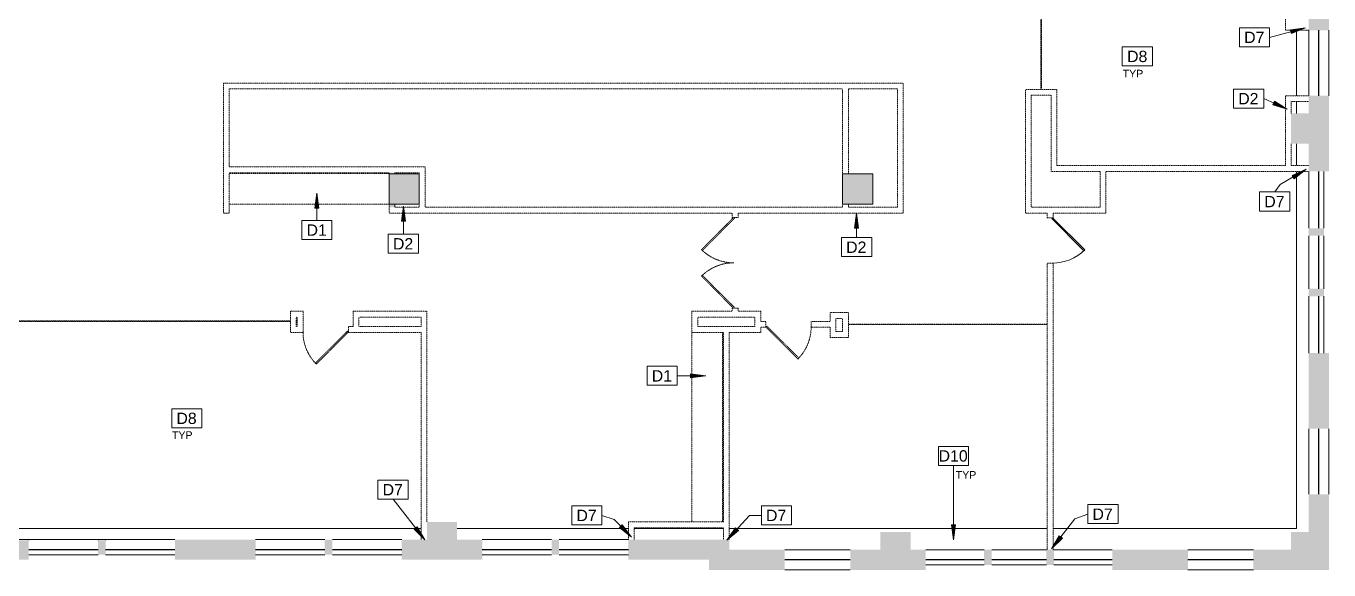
# Model space of a CAD drawing. Header units: inches. Extents: x 433 to 2535, y -5 to 2055.
# Drawn here: x 1501 to 2535, y 3 to 435 of the extents above; entities that cross this region are included whole.
import ezdxf

# ---------------------------------------------------------------- set-up
doc = ezdxf.new("R2010")
doc.units = ezdxf.units.IN
doc.header["$MEASUREMENT"] = 0
doc.linetypes.add('Demolished', pattern=[0.1875, 0.125, -0.0625])
for name, color, linetype, lineweight in [('_900 AVAILABLE SPACE', 7, 'Continuous', 9), ('A-ANNO-KEYN', 231, 'Continuous', 9), ('A-DETL-GENF', 92, 'Continuous', 9), ('A-DOOR', 31, 'Continuous', 13), ('A-WALL', 113, 'Continuous', 13), ('A-WALL-PATT', 111, 'Continuous', 13), ('CORE', 7, 'Continuous', 9), ('G-ANNO-TEXT', 231, 'Continuous', 9), ('I-WALL', 2, 'Continuous', 13), ('Q-CASE', 31, 'Demolished', 9), ('S-COLS', 52, 'Continuous', 13), ('Victor Bldg - 9th Floor_LINK_dwg', 8, 'Continuous', 9), ('WINDOWS', 7, 'Continuous', 9)]:
    doc.layers.add(name, color=color, linetype=linetype, lineweight=lineweight)
doc.styles.add('Arial', font='arial.ttf', dxfattribs={"height": 9})
doc.styles.add('Swis721 Lt BT', font='swissl.ttf', dxfattribs={"height": 6})

# ---------------------------------------------------------------- blocks, each defined once
blk = doc.blocks.new('Victor Bldg - 9th Floor_LINK_dwg-6972240-Level XX  DEMOLITION')
at = {"layer": '_900 AVAILABLE SPACE'}
for p, q in [((2509.3, 431.5), (2509.3, 379.5)), ((2509.3, 374.9), (2509.3, 365.5)), ((2509.3, 341.5), (2509.3, 324.1)), ((1814.4, 36.4), (1483, 36.4)), ((1979, 36.4), (1843, 36.4)), ((2054.4, 36.4), (1983.6, 36.4)), ((2311.4, 36.4), (2059, 36.4))]:
    blk.add_line(p, q, dxfattribs=at)
at = {"layer": '_900 AVAILABLE SPACE', "flags": 128}
blk.add_lwpolyline([(2509.3, 319.5), (2509.3, 36.4), (2316, 36.4)], dxfattribs=at)
at = {"layer": 'CORE', "flags": 128}
blk.add_lwpolyline([(1503, 27), (1503, 27.5), (1483, 27.5)], dxfattribs=at)
at = {"layer": 'WINDOWS'}
for p, q in [((2519, 431.5), (2519, 379.5)), ((2526.8, 431.5), (2526.8, 379.5)), ((2527, 431.5), (2527, 379.5)), ((2535, 431.5), (2535, 379.5)), ((2519, 319.5), (2519, 274.5)), ((2526.8, 319.5), (2526.8, 274.5)), ((2527, 319.5), (2527, 274.5)), ((2531, 319.5), (2531, 274.5)), ((2519, 268.5), (2519, 226.5)), ((2526.8, 268.5), (2526.8, 226.5)), ((2527, 268.5), (2527, 226.5)), ((2531, 268.5), (2531, 226.5)), ((2519, 220.5), (2519, 175.5)), ((2526.8, 220.5), (2526.8, 175.5)), ((2527, 220.5), (2527, 175.5)), ((2531, 220.5), (2531, 175.5)), ((2519, 115.5), (2519, 63.5)), ((2526.8, 115.5), (2526.8, 63.5)), ((2527, 115.5), (2527, 63.5)), ((2535, 115.5), (2535, 63.5)), ((1503, 27.5), (1619, 27.5)), ((1564, 27.5), (1564, 27)), ((1683, 27.5), (1738, 27.5)), ((1744, 27.5), (1799, 27.5)), ((1863, 27.5), (1918, 27.5)), ((1924, 27.5), (1979, 27.5)), ((1503, 19.8), (1558, 19.8)), ((1503, 19.5), (1558, 19.5)), ((1503, 15.5), (1558, 15.5)), ((1564, 19.8), (1619, 19.8)), ((1564, 19.5), (1619, 19.5)), ((1564, 15.5), (1619, 15.5)), ((1683, 19.8), (1738, 19.8)), ((1683, 19.5), (1738, 19.5)), ((1683, 15.5), (1738, 15.5)), ((1744, 19.8), (1799, 19.8)), ((1744, 19.5), (1799, 19.5)), ((1744, 15.5), (1799, 15.5)), ((1863, 19.8), (1918, 19.8)), ((1863, 19.5), (1918, 19.5)), ((1863, 15.5), (1918, 15.5)), ((1924, 19.8), (1979, 19.8)), ((1924, 19.5), (1979, 19.5)), ((1924, 15.5), (1979, 15.5)), ((2103, 19.5), (2155, 19.5)), ((2103, 11.7), (2155, 11.7)), ((2103, 11.5), (2155, 11.5)), ((2215, 19.5), (2261.3, 19.5)), ((2215, 11.7), (2261.3, 11.7)), ((2215, 11.5), (2261.3, 11.5)), ((2267.3, 19.5), (2310.7, 19.5)), ((2267.3, 11.7), (2310.7, 11.7)), ((2267.3, 11.5), (2310.7, 11.5)), ((2316.7, 19.5), (2363, 19.5)), ((2316.7, 11.7), (2363, 11.7)), ((2316.7, 11.5), (2363, 11.5)), ((2423, 19.5), (2475, 19.5)), ((2423, 11.7), (2475, 11.7)), ((2423, 11.5), (2475, 11.5)), ((2103, 3.5), (2155, 3.5)), ((2215, 7.5), (2261.3, 7.5)), ((2267.3, 7.5), (2310.7, 7.5)), ((2316.7, 7.5), (2363, 7.5)), ((2423, 3.5), (2475, 3.5))]:
    blk.add_line(p, q, dxfattribs=at)
at = {"layer": 'WINDOWS', "flags": 128}
blk.add_lwpolyline([(1558, 27), (1558, 27.5), (1564, 27.5)], dxfattribs=at)
blk = doc.blocks.new('Concrete-Rectangular-Column - 24 x 24-6985472-Level XX  DEMOLITION')
at = {"layer": 'S-COLS', "lineweight": 9}
blk.add_hatch(color=7, dxfattribs=at).paths.add_polyline_path([(12, -12), (12, 12), (-12, 12), (-12, -12), (7.4, -12)], flags=0)
at = {"layer": 'S-COLS', "color": 8, "lineweight": 20}
for p, q in [((12, 12), (-12, 12)), ((-12, 12), (-12, -12)), ((12, -12), (12, 12)), ((-12, -12), (12, -12))]:
    blk.add_line(p, q, dxfattribs=at)
blk = doc.blocks.new('Door - Glass Single - Full Rail - Long Handle-7690068-Level XX  DEMOLITION')
at = {"layer": 'A-DOOR', "color": 10, "linetype": 'Demolished', "lineweight": 20}
for p, q in [((-8.2, -26.7), (17.3, -1.3)), ((18, -2), (-7.5, -27.5)), ((17.3, -1.3), (18, -2)), ((-7.5, -27.5), (-8.2, -26.7))]:
    blk.add_line(p, q, dxfattribs=at)
at = {"layer": 'A-DOOR', "color": 7, "linetype": 'Demolished', "lineweight": 9}
blk.add_arc((18, -2), 36, 179.5, 225, dxfattribs=at)
blk = doc.blocks.new('C-Counter Top - ADJ HEIGHT-7690960-Level XX  DEMOLITION')
at = {"layer": 'Q-CASE', "color": 7}
for p, q in [((-47.3, -0.7), (103.2, -0.7)), ((-47.3, -25), (103.2, -25))]:
    blk.add_line(p, q, dxfattribs=at)
blk = doc.blocks.new('C-Counter Top - ADJ HEIGHT-7692351-Level XX  DEMOLITION')
at = {"layer": 'Q-CASE', "color": 7}
for p, q in [((79.6, 25), (-47.3, 25)), ((79.6, 0.7), (-47.3, 0.7))]:
    blk.add_line(p, q, dxfattribs=at)
blk = doc.blocks.new('Door - Glass Double - Full Rail - Panic Pull-7687648-Level XX  DEMOLITION')
at = {"layer": 'A-DOOR', "color": 10, "linetype": 'Demolished', "lineweight": 20}
for p, q in [((-36, 1.3), (-10.5, 26.7)), ((-9.8, 26), (-35.3, 0.6)), ((-10.5, 26.7), (-9.8, 26)), ((10.5, 26.7), (9.8, 26)), ((9.8, 26), (35.3, 0.6)), ((36, 1.3), (10.5, 26.7)), ((-35.3, 0.6), (-36, 1.3)), ((35.3, 0.6), (36, 1.3))]:
    blk.add_line(p, q, dxfattribs=at)
at = {"layer": 'A-DOOR', "color": 7, "linetype": 'Demolished', "lineweight": 9}
for centre, start, end in [((-36, 1.3), 359.5, 45), ((36, 1.3), 135, 180.5)]:
    blk.add_arc(centre, 36, start, end, dxfattribs=at)
blk = doc.blocks.new('Door - Glass Single - Full Rail - Long Handle-V7-Level XX  DEMOLITION')
at = {"layer": 'A-DOOR', "color": 8, "lineweight": 20}
for p, q in [((-8.2, -26.7), (17.3, -1.3)), ((18, -2), (-7.5, -27.5)), ((17.3, -1.3), (18, -2)), ((-7.5, -27.5), (-8.2, -26.7))]:
    blk.add_line(p, q, dxfattribs=at)
at = {"layer": 'A-DOOR', "lineweight": 9}
blk.add_arc((18, -2), 36, 179.5, 225, dxfattribs=at)
blk = doc.blocks.new('Door - Glass Single - Full Rail - Long Handle-7728079-Level XX  DEMOLITION')
at = {"layer": 'A-DOOR', "color": 10, "linetype": 'Demolished', "lineweight": 20}
for p, q in [((-7.5, 27.5), (-8.2, 26.7)), ((-8.2, 26.7), (17.3, 1.3)), ((18, 2), (-7.5, 27.5)), ((17.3, 1.3), (18, 2))]:
    blk.add_line(p, q, dxfattribs=at)
at = {"layer": 'A-DOOR', "color": 7, "linetype": 'Demolished', "lineweight": 9}
blk.add_arc((18, 2), 36, 135, 180.5, dxfattribs=at)
blk = doc.blocks.new('Keynote Tag - Keynote Number - Boxed-135510-Level XX  DEMOLITION')
at = {"layer": 'A-ANNO-KEYN'}
for p, q in [((-0.125, -0.079), (-0.125, 0.078)), ((-0.125, 0.078), (0.125, 0.078)), ((0.125, 0.078), (0.125, -0.079)), ((-0.125, -0.079), (0.125, -0.079))]:
    blk.add_line(p, q, dxfattribs=at)

msp = doc.modelspace()

# ---------------------------------------------------------------- hatches: boundary and pattern name
at = {"layer": 'A-ANNO-KEYN'}
for points in [[(2516.4, 433.4), (2504.4, 431.8), (2505.2, 428.8)], [(2501.9, 368.8), (2491.7, 375.1), (2490.4, 372.3)], [(2516.8, 321.2), (2505.7, 316.4), (2507.3, 313.7)], [(1731.7, 302.3), (1730.2, 290.3), (1733.3, 290.3)], [(1800.4, 292), (1798.8, 280), (1802, 280)], [(2160.1, 286.4), (2158.5, 274.4), (2161.7, 274.4)], [(2040.3, 157.4), (2028.3, 159), (2028.3, 155.8)], [(1817.4, 27.3), (1811.3, 37.7), (1808.8, 35.8)], [(1981.3, 29.6), (1974, 39.3), (1971.8, 37.1)], [(2057, 27), (2066.3, 34.8), (2064, 37)], [(2237, 27.3), (2238.5, 39.3), (2235.4, 39.3)], [(2314.8, 20.1), (2323.4, 28.6), (2320.9, 30.5)]]:
    msp.add_hatch(color=256, dxfattribs=at).paths.add_polyline_path(points, flags=0)
at = {"layer": 'A-DETL-GENF'}
h = msp.add_hatch(color=7, dxfattribs=at)
h.paths.add_polyline_path([(2423, 3.5), (2423, 19.5), (2363, 19.5), (2363, 3.5)], flags=0)
h.paths.add_polyline_path([(2535, 3.5), (2535, 63.5), (2519, 63.5), (2519, 33.5), (2505, 33.5), (2505, 19.5), (2475, 19.5), (2475, 3.5), (2505, 3.5)], flags=0)
h.paths.add_polyline_path([(2103, 3.5), (2103, 19.5), (2059, 19.5), (2059, 27.5), (1979, 27.5), (1979, 11.5), (2043, 11.5), (2043, 3.5), (2059, 3.5)], flags=0)
h.paths.add_polyline_path([(2155, 3.5), (2215, 3.5), (2215, 19.5), (2203, 19.5), (2203, 33.5), (2179, 33.5), (2179, 19.5), (2155, 19.5)], flags=0)
h.paths.add_polyline_path([(2261.3, 7.5), (2267.3, 7.5), (2267.3, 19.5), (2261.3, 19.5)], flags=0)
h.paths.add_polyline_path([(2316, 7.5), (2316.7, 7.5), (2316.7, 19.5), (2310.7, 19.5), (2310.7, 7.5), (2311.4, 7.5)], flags=0)
h.paths.add_polyline_path([(1497.8, 11.5), (1503, 11.5), (1503, 27), (1483, 27), (1483, 41.5), (1459, 41.5), (1459, 27), (1439, 27), (1439, 11.5), (1483, 11.5)], flags=0)
h.paths.add_polyline_path([(1323, 11.5), (1323, 27), (1259, 27), (1259, 11.5)], flags=0)
h.paths.add_polyline_path([(1843, 11.5), (1863, 11.5), (1863, 27.5), (1843, 27.5), (1843, 41.5), (1819, 41.5), (1819, 27.5), (1799, 27.5), (1799, 11.5), (1819, 11.5)], flags=0)
h.paths.add_polyline_path([(1662.1, 11.5), (1683, 11.5), (1683, 27.5), (1619, 27.5), (1619, 11.5), (1657.5, 11.5)], flags=0)
h.paths.add_polyline_path([(1924, 15.5), (1924, 27.5), (1918, 27.5), (1918, 15.5)], flags=0)
h.paths.add_polyline_path([(1378, 15.5), (1384, 15.5), (1384, 27.5), (1378, 27.5)], flags=0)
h.paths.add_polyline_path([(1198, 15.5), (1204, 15.5), (1204, 27.5), (1198, 27.5)], flags=0)
h.paths.add_polyline_path([(1744, 15.5), (1744, 27.5), (1738, 27.5), (1738, 15.5)], flags=0)
h.paths.add_polyline_path([(1564, 15.5), (1564, 27), (1558, 27), (1558, 15.5)], flags=0)
h.paths.add_polyline_path([(2535, 115.5), (2535, 175.5), (2519, 175.5), (2519, 115.5)], flags=0)
h.paths.add_polyline_path([(2531, 220.5), (2531, 226.5), (2519, 226.5), (2519, 220.5)], flags=0)
h.paths.add_polyline_path([(2519, 268.5), (2531, 268.5), (2531, 274.5), (2519, 274.5)], flags=0)
h.paths.add_polyline_path([(527.2, 299.5), (543, 299.5), (543, 315.5), (505, 315.5), (505, 329.5), (491.7, 329.5), (491.7, 371.5), (475, 371.5), (475, 299.5), (505, 299.5)], flags=0)
h.paths.add_polyline_path([(903, 299.5), (903, 315.5), (871, 315.5), (871, 329.5), (847, 329.5), (847, 315.5), (839, 315.5), (839, 299.5), (871, 299.5)], flags=0)
h.paths.add_polyline_path([(659, 299.5), (723, 299.5), (723, 315.5), (659, 315.5), (659, 303.5)], flags=0)
h.paths.add_polyline_path([(778, 303.5), (784, 303.5), (784, 315.5), (778, 315.5)], flags=0)
h.paths.add_polyline_path([(961.3, 303.5), (964, 303.5), (964, 315.5), (958, 315.5), (958, 303.5), (959.8, 303.5)], flags=0)
h.paths.add_polyline_path([(598, 303.5), (604, 303.5), (604, 315.5), (598, 315.5)], flags=0)
h.paths.add_polyline_path([(2535, 319.5), (2535, 379.5), (2519, 379.5), (2519, 365.5), (2505, 365.5), (2505, 341.5), (2519, 341.5), (2519, 319.5)], flags=0)
h.paths.add_polyline_path([(475, 423.5), (491.7, 423.5), (491.7, 487.5), (475, 487.5)], flags=0)
h.paths.add_polyline_path([(2519, 431.5), (2535, 431.5), (2535, 491.5), (2527, 491.5), (2527, 551.5), (2511, 551.5), (2511, 475.5), (2519, 475.5), (2519, 436.1)], flags=0)
h.paths.add_polyline_path([(491.7, 542.5), (491.7, 548.5), (480, 548.5), (480, 542.5)], flags=0)
h.paths.add_polyline_path([(491.7, 603.5), (491.7, 635.5), (505, 635.5), (505, 659.5), (491.7, 659.5), (491.7, 667.5), (475, 667.5), (475, 603.5)], flags=0)
h.paths.add_polyline_path([(2511, 603.5), (2527, 603.5), (2527, 667.5), (2511, 667.5), (2511, 647.5), (2499, 647.5), (2499, 623.5), (2511, 623.5), (2511, 608.1)], flags=0)
h.paths.add_polyline_path([(2511, 722.5), (2523, 722.5), (2523, 728.5), (2511, 728.5)], flags=0)
h.paths.add_polyline_path([(491.7, 722.5), (491.7, 728.5), (479.7, 728.5), (479.7, 722.5)], flags=0)
h.paths.add_polyline_path([(491.7, 783.5), (491.7, 847.5), (475, 847.5), (475, 783.5)], flags=0)
h.paths.add_polyline_path([(2511, 783.5), (2527, 783.5), (2527, 847.5), (2511, 847.5), (2511, 788.1)], flags=0)
h.paths.add_polyline_path([(2523, 902.5), (2523, 908.5), (2511, 908.5), (2511, 902.5)], flags=0)
h.paths.add_polyline_path([(491.7, 902.5), (491.7, 908.5), (479.7, 908.5), (479.7, 902.5)], flags=0)
h.paths.add_polyline_path([(2511, 963.5), (2527, 963.5), (2527, 1027.5), (2511, 1027.5), (2511, 1007.5), (2499, 1007.5), (2499, 983.5), (2511, 983.5)], flags=0)
h.paths.add_polyline_path([(491.7, 963.5), (491.7, 995.5), (505, 995.5), (505, 1019.5), (491.7, 1019.5), (491.7, 1027.5), (475, 1027.5), (475, 963.5)], flags=0)
h.paths.add_polyline_path([(2523, 1082.5), (2523, 1088.5), (2511, 1088.5), (2511, 1082.5)], flags=0)
h.paths.add_polyline_path([(491.7, 1082.5), (491.7, 1088.5), (479.7, 1088.5), (479.7, 1082.5)], flags=0)
h.paths.add_polyline_path([(475, 1143.5), (491.7, 1143.5), (491.7, 1207.5), (475, 1207.5), (475, 1148.1)], flags=0)
h.paths.add_polyline_path([(2527, 1143.5), (2527, 1207.5), (2511, 1207.5), (2511, 1143.5)], flags=0)
h.paths.add_polyline_path([(2523, 1262.5), (2523, 1268.5), (2511, 1268.5), (2511, 1262.5)], flags=0)
h.paths.add_polyline_path([(479.7, 1262.5), (491.7, 1262.5), (491.7, 1268.5), (479.7, 1268.5)], flags=0)
h.paths.add_polyline_path([(491.7, 1323.5), (491.7, 1355.5), (505, 1355.5), (505, 1379.5), (491.7, 1379.5), (491.7, 1387.5), (475, 1387.5), (475, 1323.5)], flags=0)
h.paths.add_polyline_path([(2511, 1323.5), (2527, 1323.5), (2527, 1387.5), (2511, 1387.5), (2511, 1367.5), (2499, 1367.5), (2499, 1343.5), (2511, 1343.5)], flags=0)
h.paths.add_polyline_path([(2511, 1442.5), (2523, 1442.5), (2523, 1448.5), (2511, 1448.5)], flags=0)
h.paths.add_polyline_path([(479.7, 1442.5), (491.7, 1442.5), (491.7, 1448.5), (479.7, 1448.5)], flags=0)
h.paths.add_polyline_path([(2511, 1503.5), (2527, 1503.5), (2527, 1567.5), (2511, 1567.5), (2511, 1522.9)], flags=0)
h.paths.add_polyline_path([(475, 1503.5), (491.7, 1503.5), (491.7, 1567.5), (475, 1567.5), (475, 1540.8)], flags=0)
h.paths.add_polyline_path([(2523, 1622.5), (2523, 1628.5), (2511, 1628.5), (2511, 1622.5)], flags=0)
h.paths.add_polyline_path([(491.7, 1622.5), (491.7, 1628.5), (479.7, 1628.5), (479.7, 1622.5)], flags=0)
h.paths.add_polyline_path([(491.7, 1683.4), (491.7, 1715.4), (505, 1715.4), (505, 1739.5), (491.7, 1739.5), (491.7, 1747.5), (475, 1747.5), (475, 1683.4)], flags=0)
h.paths.add_polyline_path([(2511, 1683.5), (2527, 1683.5), (2527, 1747.5), (2511, 1747.5), (2511, 1727.5), (2499, 1727.5), (2499, 1703.5), (2511, 1703.5)], flags=0)
h.paths.add_polyline_path([(2511, 1802.5), (2523, 1802.5), (2523, 1808.5), (2511, 1808.5)], flags=0)
h.paths.add_polyline_path([(491.7, 1802.5), (491.7, 1808.5), (479.7, 1808.5), (479.7, 1802.5)], flags=0)
h.paths.add_polyline_path([(491.7, 1863.5), (491.7, 1927.5), (475, 1927.5), (475, 1863.5)], flags=0)
h.paths.add_polyline_path([(2527, 1863.5), (2527, 1927.5), (2511, 1927.5), (2511, 1863.5)], flags=0)
h.paths.add_polyline_path([(2511, 1979.5), (2527, 1979.5), (2527, 2043.5), (2523, 2043.5), (2523, 2051.5), (2459, 2051.5), (2459, 2035.5), (2497, 2035.5), (2497, 2021.5), (2511, 2021.5)], flags=0)
h.paths.add_polyline_path([(491.7, 1979.5), (491.7, 2021.3), (514, 2021.3), (514, 2035.5), (543, 2035.5), (543, 2051.5), (475, 2051.5), (475, 1979.5)], flags=0)
h.paths.add_polyline_path([(2143.3, 2021.5), (2143.3, 2035.5), (2163, 2035.5), (2163, 2051.5), (2099, 2051.5), (2099, 2035.5), (2119.3, 2035.5), (2119.3, 2021.5), (2133.3, 2021.5)], flags=0)
h.paths.add_polyline_path([(1773.3, 2021.5), (1783, 2021.5), (1783, 2035.5), (1803, 2035.5), (1803, 2051.5), (1739, 2051.5), (1739, 2035.5), (1759, 2035.5), (1759, 2021.5), (1768.7, 2021.5)], flags=0)
h.paths.add_polyline_path([(1053.4, 2021.5), (1063, 2021.5), (1063, 2035.5), (1083, 2035.5), (1083, 2051.5), (1019, 2051.5), (1019, 2035.5), (1039, 2035.5), (1039, 2021.5), (1048.7, 2021.5)], flags=0)
h.paths.add_polyline_path([(1408.7, 2021.5), (1423, 2021.5), (1423, 2035.5), (1443, 2035.5), (1443, 2051.5), (1379, 2051.5), (1379, 2035.5), (1399, 2035.5), (1399, 2021.5)], flags=0)
h.paths.add_polyline_path([(683.8, 2021.5), (703, 2021.5), (703, 2035.5), (723, 2035.5), (723, 2051.5), (659, 2051.5), (659, 2035.5), (679, 2035.5), (679, 2021.5)], flags=0)
h.paths.add_polyline_path([(2296.7, 2035.5), (2343, 2035.5), (2343, 2051.5), (2279, 2051.5), (2279, 2035.5)], flags=0)
h.paths.add_polyline_path([(2404, 2035.5), (2404, 2047.5), (2398, 2047.5), (2398, 2035.5)], flags=0)
h.paths.add_polyline_path([(2038, 2035.5), (2044, 2035.5), (2044, 2047.5), (2038, 2047.5)], flags=0)
h.paths.add_polyline_path([(1983, 2035.5), (1983, 2051.5), (1919, 2051.5), (1919, 2035.5), (1954, 2035.5)], flags=0)
h.paths.add_polyline_path([(1864, 2035.5), (1864, 2047.5), (1858, 2047.5), (1858, 2035.5)], flags=0)
h.paths.add_polyline_path([(1678, 2035.5), (1684, 2035.5), (1684, 2047.5), (1678, 2047.5)], flags=0)
h.paths.add_polyline_path([(1593.3, 2035.5), (1623, 2035.5), (1623, 2051.5), (1559, 2051.5), (1559, 2035.5), (1588.7, 2035.5)], flags=0)
h.paths.add_polyline_path([(903, 2035.5), (903, 2051.5), (839, 2051.5), (839, 2035.5), (873.3, 2035.5)], flags=0)
h.paths.add_polyline_path([(958, 2035.5), (964, 2035.5), (964, 2047.5), (958, 2047.5)], flags=0)
h.paths.add_polyline_path([(784, 2035.5), (784, 2047.5), (778, 2047.5), (778, 2035.5)], flags=0)
h.paths.add_polyline_path([(2224, 2035.5), (2224, 2047.5), (2218, 2047.5), (2218, 2035.5)], flags=0)
h.paths.add_polyline_path([(598, 2035.5), (604, 2035.5), (604, 2047.5), (598, 2047.5)], flags=0)
h.paths.add_polyline_path([(1498, 2035.5), (1504, 2035.5), (1504, 2047.5), (1498, 2047.5)], flags=0)
h.paths.add_polyline_path([(1231.5, 2035.5), (1263, 2035.5), (1263, 2051.5), (1199, 2051.5), (1199, 2035.5), (1228.7, 2035.5)], flags=0)
h.paths.add_polyline_path([(1324, 2035.5), (1324, 2047.5), (1318, 2047.5), (1318, 2035.5)], flags=0)
h.paths.add_polyline_path([(1138, 2035.5), (1144, 2035.5), (1144, 2047.5), (1138, 2047.5)], flags=0)
at = {"layer": 'A-WALL-PATT', "lineweight": 9}
h = msp.add_hatch(color=7, dxfattribs=at)
h.paths.add_polyline_path([(1789, 291.1), (1793.6, 291.1), (1793.6, 293.5), (1789, 293.5)], flags=0)
h.paths.add_polyline_path([(1789, 317.5), (1793.6, 317.5), (1793.6, 318.5), (1789, 318.5), (1789, 317.6)], flags=0)

# ---------------------------------------------------------------- linework, layer by layer
at = {"layer": 'A-ANNO-KEYN'}
for p, q in [((2516.4, 433.4), (2487.9, 425.8)), ((2516.4, 433.4), (2504.4, 431.8)), ((2504.4, 431.8), (2505.2, 428.8)), ((2505.2, 428.8), (2516.4, 433.4)), ((2501.9, 368.8), (2483.3, 377.2)), ((2491.7, 375.1), (2490.4, 372.3)), ((2501.9, 368.8), (2491.7, 375.1)), ((2490.4, 372.3), (2501.9, 368.8)), ((2516.8, 321.2), (2496.4, 309.2)), ((2516.8, 321.2), (2505.7, 316.4)), ((2507.3, 313.7), (2516.8, 321.2)), ((2505.7, 316.4), (2507.3, 313.7)), ((1731.7, 302.3), (1730.2, 290.3)), ((1733.3, 290.3), (1731.7, 302.3)), ((1731.7, 302.3), (1731.7, 280.6)), ((2496.4, 309.2), (2492, 303.2)), ((1730.2, 290.3), (1733.3, 290.3)), ((1800.4, 292), (1798.8, 280)), ((1802, 280), (1800.4, 292)), ((1800.4, 292), (1800.4, 269.7)), ((1798.8, 280), (1802, 280)), ((2160.1, 286.4), (2158.5, 274.4)), ((2161.7, 274.4), (2160.1, 286.4)), ((2160.1, 286.4), (2160.1, 276.7)), ((2158.5, 274.4), (2161.7, 274.4)), ((2160.1, 276.7), (2160.1, 267)), ((2028.3, 157.4), (2017.8, 157.4)), ((2040.3, 157.4), (2028.3, 159)), ((2028.3, 159), (2028.3, 155.8)), ((2028.3, 155.8), (2040.3, 157.4)), ((2040.3, 157.4), (2028.3, 157.4)), ((2237, 27.3), (2237, 86.4)), ((1817.4, 27.3), (1792.2, 59.5)), ((1967.7, 43.4), (1958, 46.7)), ((1981.3, 29.6), (1967.7, 43.4)), ((2057, 27), (2075, 46.7)), ((2075, 46.7), (2084.5, 46.7)), ((2314.8, 20.1), (2333.4, 43.9)), ((2333.4, 43.9), (2343.6, 47.7)), ((1811.3, 37.7), (1808.8, 35.8)), ((1808.8, 35.8), (1817.4, 27.3)), ((1817.4, 27.3), (1811.3, 37.7)), ((1974, 39.3), (1971.8, 37.1)), ((1971.8, 37.1), (1981.3, 29.6)), ((1981.3, 29.6), (1974, 39.3)), ((2064, 37), (2057, 27)), ((2057, 27), (2066.3, 34.8)), ((2066.3, 34.8), (2064, 37)), ((2238.5, 39.3), (2235.4, 39.3)), ((2235.4, 39.3), (2237, 27.3)), ((2237, 27.3), (2238.5, 39.3)), ((2320.9, 30.5), (2314.8, 20.1)), ((2314.8, 20.1), (2323.4, 28.6)), ((2323.4, 28.6), (2320.9, 30.5))]:
    msp.add_line(p, q, dxfattribs=at)
at = {"layer": 'A-WALL', "color": 10, "linetype": 'Demolished', "lineweight": 20}
for p, q in [((2500.4, 551.5), (2500.4, 431.5)), ((2500.4, 431.5), (2519, 431.5)), ((2197.1, 389.6), (1657.5, 389.6)), ((1657.5, 389.6), (1657.5, 286.5)), ((1662.1, 385), (2149, 385)), ((1662.1, 323.1), (1662.1, 385)), ((2149, 385), (2149, 317.5)), ((2153.6, 385), (2192.5, 385)), ((2153.6, 317.5), (2153.6, 385)), ((2192.5, 385), (2192.5, 291.1)), ((2197.1, 286.5), (2197.1, 389.6)), ((2294.1, 384.5), (2294.1, 286.5)), ((2306.4, 384.5), (2294.1, 384.5)), ((2319.1, 384.5), (2306.9, 384.5)), ((2319.1, 324.1), (2319.1, 384.5)), ((2298.7, 291.1), (2298.7, 379.9)), ((2298.7, 379.9), (2314.5, 379.9)), ((2314.5, 379.9), (2314.5, 319.5)), ((2519, 379.5), (2500.4, 379.5)), ((2500.4, 379.5), (2500.4, 324.1)), ((2505, 374.9), (2519, 374.9)), ((2505, 365.5), (2505, 374.9)), ((2505, 324.1), (2505, 341.5)), ((1817.6, 323.1), (1662.1, 323.1)), ((1817.6, 291.1), (1817.6, 323.1)), ((2500.4, 324.1), (2319.1, 324.1)), ((2519, 324.1), (2505, 324.1)), ((1662.1, 318.5), (1789, 318.5)), ((1662.1, 286.5), (1662.1, 318.5)), ((1793.6, 318.5), (1813, 318.5)), ((1813, 318.5), (1813, 317.5)), ((2314.5, 319.5), (2353.4, 319.5)), ((2353.4, 319.5), (2353.4, 291.1)), ((2358, 319.5), (2519, 319.5)), ((2358, 286.5), (2358, 319.5)), ((1789, 293.5), (1789, 286.5)), ((1813, 291.1), (1793.6, 291.1)), ((1813, 293.5), (1813, 291.1)), ((2149, 291.1), (1817.6, 291.1)), ((2149, 293.5), (2149, 291.1)), ((2153.6, 291.1), (2153.6, 293.5)), ((2192.5, 291.1), (2153.6, 291.1)), ((2353.4, 291.1), (2298.7, 291.1)), ((1657.5, 286.5), (1662.1, 286.5)), ((1789, 286.5), (2061.4, 286.5)), ((2061.4, 286.5), (2061.4, 283)), ((2061.4, 283), (2066, 283)), ((2066, 286.5), (2197.1, 286.5)), ((2066, 283), (2066, 286.5)), ((2294.1, 286.5), (2311.4, 286.5)), ((2311.4, 286.5), (2311.4, 282.8)), ((2311.4, 282.8), (2316, 282.8)), ((2316, 282.8), (2316, 286.5)), ((2316, 286.5), (2358, 286.5)), ((2316, 246.8), (2311.4, 246.8)), ((2311.4, 246.8), (2311.4, 198.5)), ((2316, 19.5), (2316, 246.8)), ((1720.7, 208.6), (1710.7, 208.6)), ((1710.7, 208.6), (1710.7, 200.9)), ((1720.7, 191.9), (1720.7, 208.6)), ((1819, 208.6), (1760.4, 208.6)), ((1760.4, 208.6), (1760.4, 196.6)), ((1819, 41.5), (1819, 208.6)), ((2029.4, 208.6), (2029.4, 191.9)), ((2061.4, 208.6), (2029.4, 208.6)), ((2066, 211), (2061.4, 211)), ((2061.4, 211), (2061.4, 208.6)), ((2066, 208.6), (2066, 211)), ((2084, 208.6), (2066, 208.6)), ((2084, 200.6), (2084, 208.6)), ((2153.6, 207.6), (2139, 207.6)), ((2139, 207.6), (2139, 200.6)), ((2153.6, 198.5), (2153.6, 207.6)), ((1710.7, 200.4), (1710.7, 191.9)), ((1715.3, 203.9), (1716.1, 203.9)), ((1715.3, 196.6), (1715.3, 203.9)), ((1716.1, 196.6), (1715.3, 196.6)), ((1716.1, 203.9), (1716.1, 196.6)), ((1760.4, 196.6), (1756.7, 196.6)), ((1756.7, 196.6), (1756.7, 191.9)), ((1765, 203.9), (1814.4, 203.9)), ((1765, 196.6), (1765, 203.9)), ((1814.4, 196.6), (1765, 196.6)), ((1814.4, 203.9), (1814.4, 196.6)), ((2034, 196.6), (2034, 203.9)), ((2034, 203.9), (2079.4, 203.9)), ((2079.4, 196.6), (2034, 196.6)), ((2079.4, 203.9), (2079.4, 196.6)), ((2088, 200.6), (2084, 200.6)), ((2088, 195.9), (2088, 200.6)), ((2139, 200.6), (2124, 200.6)), ((2124, 200.6), (2124, 195.9)), ((2143.6, 202.9), (2149, 202.9)), ((2143.6, 192.6), (2143.6, 202.9)), ((2149, 202.9), (2149, 192.6)), ((2153.6, 187.9), (2153.6, 198)), ((2311.4, 198), (2311.4, 19.5)), ((1710.7, 191.9), (1720.7, 191.9)), ((1756.7, 191.9), (1814.4, 191.9)), ((1814.4, 191.9), (1814.4, 27.5)), ((2029.4, 191.9), (2054.4, 191.9)), ((2054.4, 191.9), (2054.4, 41.5)), ((2059, 27.5), (2059, 191.9)), ((2059, 191.9), (2084, 191.9)), ((2084, 191.9), (2084, 195.9)), ((2084, 195.9), (2088, 195.9)), ((2124, 195.9), (2139, 195.9)), ((2139, 195.9), (2139, 187.9)), ((2139, 187.9), (2153.6, 187.9)), ((2149, 192.6), (2143.6, 192.6)), ((1979, 41.5), (1979, 27.5)), ((2054.4, 41.5), (1979, 41.5)), ((1983.6, 27.5), (1983.6, 36.9)), ((1983.6, 36.9), (2054.4, 36.9)), ((2054.4, 36.9), (2054.4, 27.5))]:
    msp.add_line(p, q, dxfattribs=at)
at = {"layer": 'A-WALL', "color": 8, "lineweight": 20}
for p, q in [((1789, 318.5), (1789, 317.5)), ((1793.6, 317.5), (1793.6, 318.5)), ((1793.6, 291.1), (1793.6, 293.5))]:
    msp.add_line(p, q, dxfattribs=at)
at = {"layer": 'I-WALL', "color": 10, "linetype": 'Demolished', "lineweight": 20}
for p, q in [((2306.4, 583.8), (2306.4, 384.5)), ((2306.9, 384.5), (2306.9, 583.8)), ((1710.7, 200.9), (1483, 200.9)), ((1483, 200.4), (1710.7, 200.4)), ((2311.4, 198.5), (2153.6, 198.5)), ((2153.6, 198), (2311.4, 198))]:
    msp.add_line(p, q, dxfattribs=at)

# ---------------------------------------------------------------- block references
at = {"layer": 'A-ANNO-KEYN', "xscale": 95.99999999999994, "yscale": 95.99999999999994, "zscale": 95.99999999999994}
for p in [(2475.9, 425.8), (2383, 410.7), (2471.3, 377.3), (2492, 295.7), (1731.7, 273.1), (1800.4, 262.2), (2160.1, 259.5), (2005.8, 157.5), (1628.5, 123.8), (2237, 94), (1792.2, 67.1), (1946, 46.8), (2096.5, 46.8), (2355.6, 47.8)]:
    msp.add_blockref('Keynote Tag - Keynote Number - Boxed-135510-Level XX  DEMOLITION', p, dxfattribs=at)
at = {"layer": 'A-DOOR', "color": 7, "linetype": 'Demolished', "lineweight": 9}
for name, p, rotation in [('Door - Glass Double - Full Rail - Panic Pull-7687648-Level XX  DEMOLITION', (2063.7, 247), 89.9999999999999), ('Door - Glass Single - Full Rail - Long Handle-7728079-Level XX  DEMOLITION', (2106, 198.2), 180)]:
    msp.add_blockref(name, p, dxfattribs=dict(at, rotation=rotation))
at = {"layer": 'A-DOOR', "rotation": 89.9999999999999}
msp.add_blockref('Door - Glass Single - Full Rail - Long Handle-V7-Level XX  DEMOLITION', (2313.7, 264.8), dxfattribs=at)
at = {"layer": 'A-DOOR', "color": 7, "linetype": 'Demolished', "lineweight": 9}
msp.add_blockref('Door - Glass Single - Full Rail - Long Handle-7690068-Level XX  DEMOLITION', (1738.7, 194.2), dxfattribs=at)
at = {"layer": 'Q-CASE', "color": 7}
for name, p, rotation in [('C-Counter Top - ADJ HEIGHT-7692351-Level XX  DEMOLITION', (1741.7, 318.5), 180), ('C-Counter Top - ADJ HEIGHT-7690960-Level XX  DEMOLITION', (2054.4, 144.7), 269.9999999999997)]:
    msp.add_blockref(name, p, dxfattribs=dict(at, rotation=rotation))
at = {"layer": 'S-COLS', "lineweight": 9}
for p in [(1801, 305.5), (2161, 305.5)]:
    msp.add_blockref('Concrete-Rectangular-Column - 24 x 24-6985472-Level XX  DEMOLITION', p, dxfattribs=at)
at = {"layer": 'Victor Bldg - 9th Floor_LINK_dwg', "color": 7}
msp.add_blockref('Victor Bldg - 9th Floor_LINK_dwg-6972240-Level XX  DEMOLITION', (0, 0), dxfattribs=at)

# ---------------------------------------------------------------- texts
at = {"layer": 'A-ANNO-KEYN', "char_height": 9, "attachment_point": 1, "style": 'Arial'}
for s, insert, width in [('D7', (2467.7, 430.3), 19.695), ('D8', (2374.8, 415.2), 19.695), ('D2', (2463, 381.7), 19.695), ('D7', (2483.7, 300.1), 19.695), ('D1', (1723.5, 277.5), 19.695), ('D2', (1792.1, 266.6), 19.695), ('D2', (2151.8, 263.9), 19.695), ('D1', (1997.5, 161.9), 19.695), ('D8', (1620.2, 128.2), 19.695), ('D10', (2225.2, 98.4), 28.179), ('D7', (1783.9, 71.6), 19.695), ('D7', (2347.3, 52.2), 19.695), ('D7', (1937.7, 51.2), 19.695), ('D7', (2088.2, 51.2), 19.695)]:
    msp.add_mtext(s, dxfattribs=dict(at, insert=insert, width=width))
at = {"layer": 'G-ANNO-TEXT', "color": 7, "char_height": 6, "width": 18.18, "attachment_point": 1, "style": 'Swis721 Lt BT'}
for insert in [(2371.3, 400.1), (1616.7, 113.4), (2238.8, 81.9)]:
    msp.add_mtext('TYP', dxfattribs=dict(at, insert=insert))

doc.saveas('drawing.dxf')
